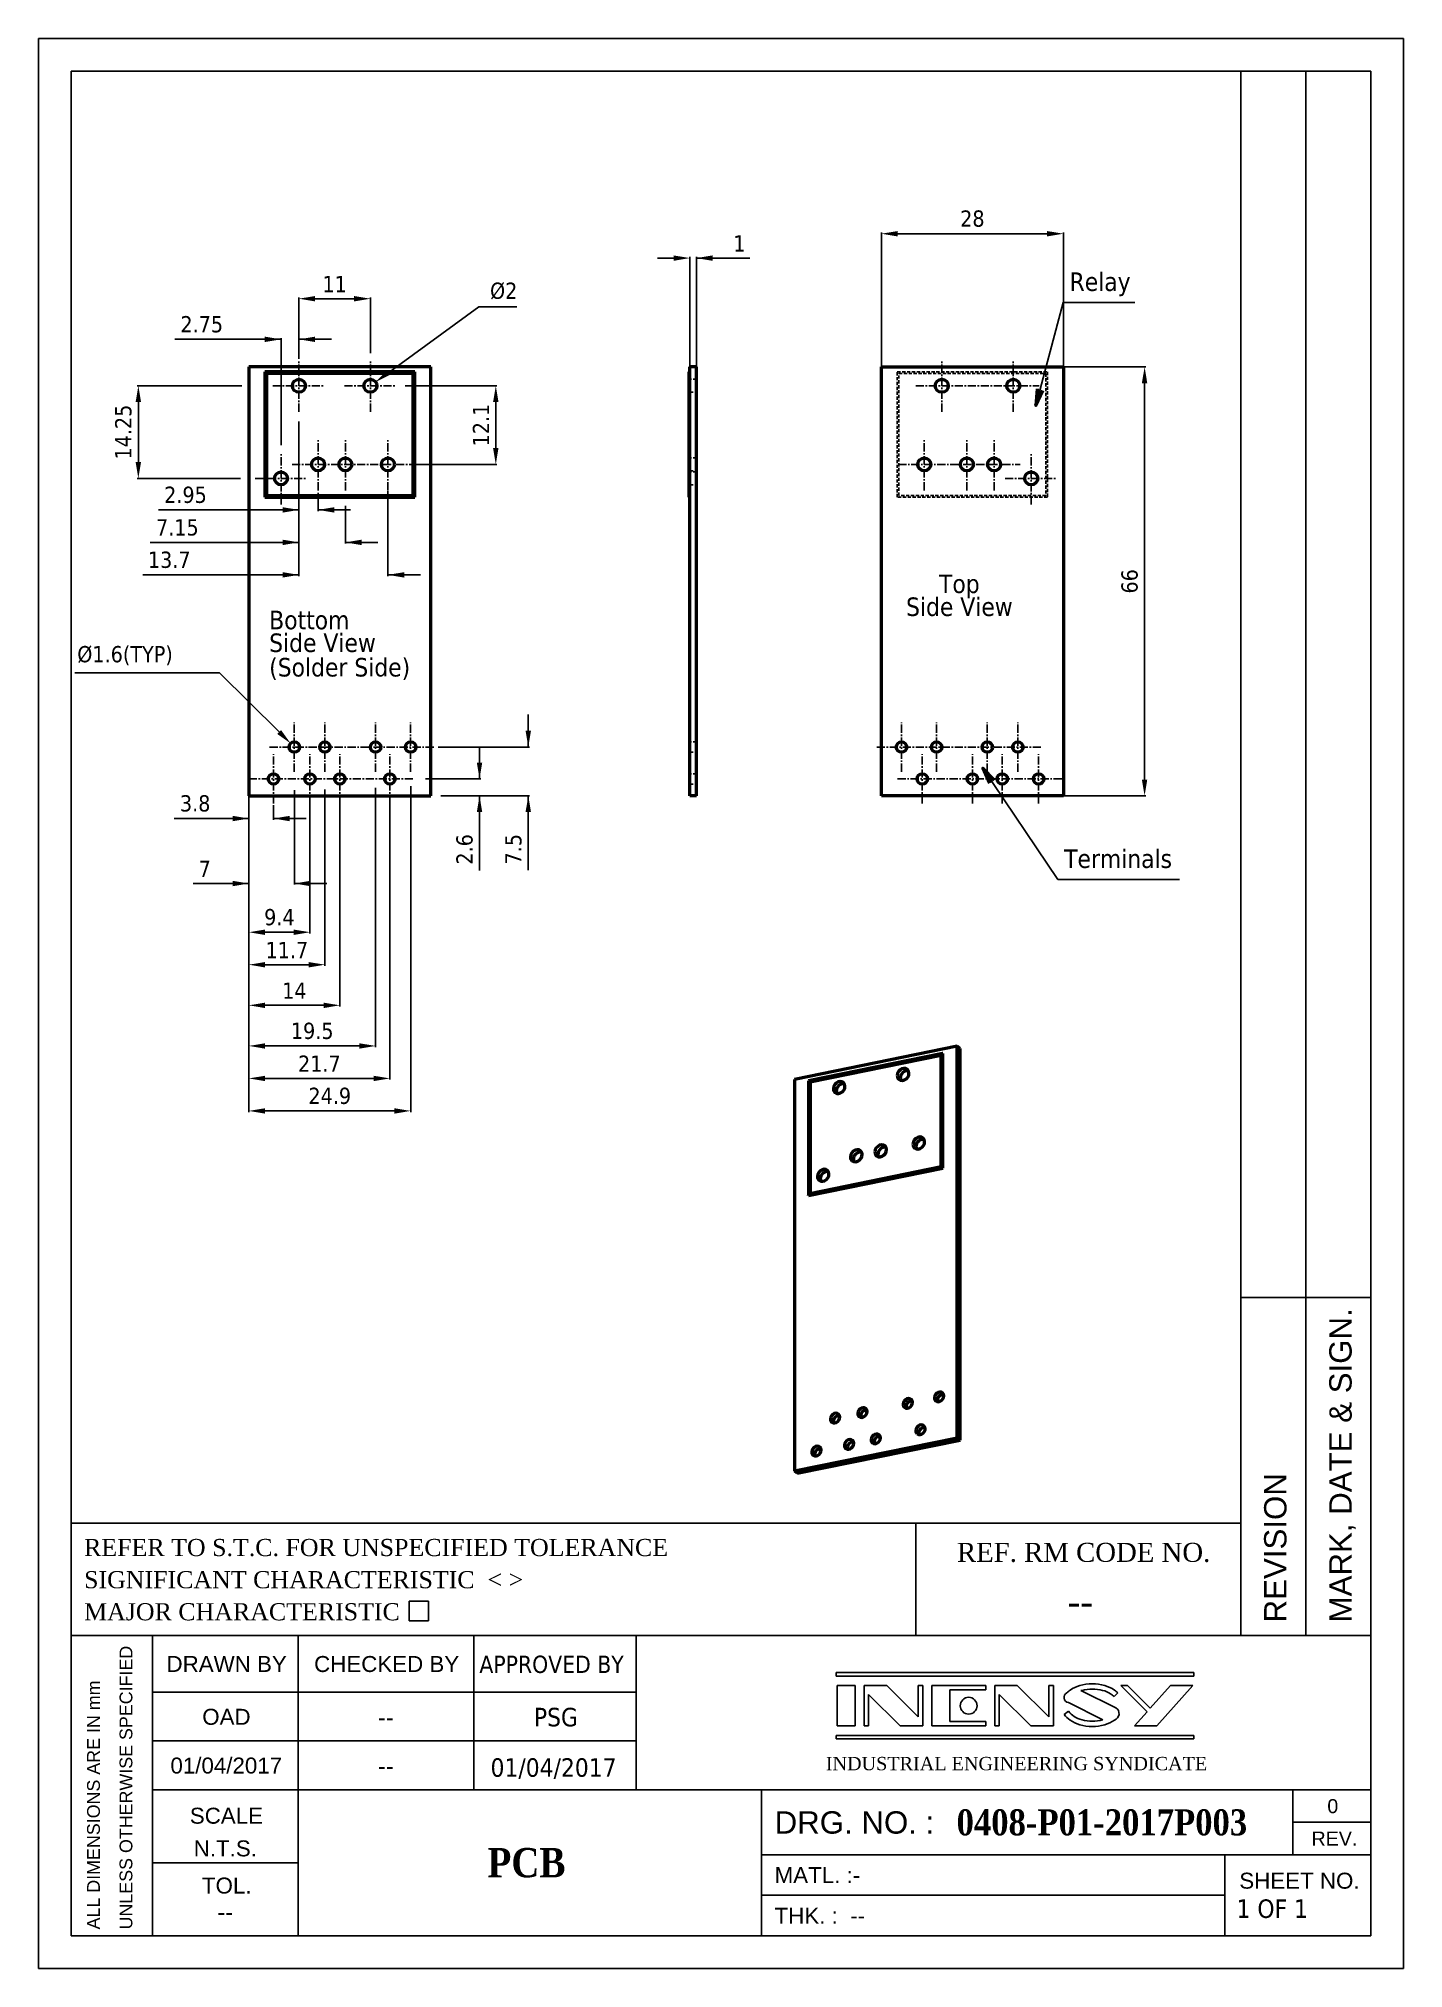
# Model space of a CAD drawing. Header units: millimetres. Extents: x 0 to 210, y 0 to 297.
import ezdxf

# ---------------------------------------------------------------- set-up
doc = ezdxf.new("R2010")
doc.units = ezdxf.units.MM
doc.linetypes.add('CENTER', pattern=[2, 1.25, -0.25, 0.25, -0.25])
doc.linetypes.add('DASHED', pattern=[0.75, 0.5, -0.25])
doc.styles.add('TAHOMA00', font='tahoma.ttf')
doc.dimstyles.get("Standard").update_dxf_attribs({"dimtxt": 0.18, "dimasz": 0.18, "dimexe": 0.18, "dimexo": 0.0625, "dimgap": 0.09, "dimtad": 0, "dimtih": 1, "dimtoh": 1, "dimzin": 0, "dimdsep": 46, "dimtxsty": 'Standard', "dimcen": 0.09, "dimazin": 0, "dimtfac": 1, "dimtdec": 3, "dimtofl": 0, "dimtmove": 0, "dimatfit": 3, "dimfxl": 0, "dimtolj": 1, "dimtzin": 0, "dimarcsym": 0})

# ---------------------------------------------------------------- blocks, each defined once
blk = doc.blocks.new('*D1')
at = {"color": 0, "lineweight": 25}
for p, q in [((67.85, 183.07), (67.85, 188.07)), ((59.54, 183.07), (68.03, 183.07)), ((61.9, 180.47), (68.03, 180.47)), ((67.85, 180.47), (67.85, 168.97)), ((67.85, 180.47), (67.85, 175.47))]:
    blk.add_line(p, q, dxfattribs=at)
at = {"color": 0}
for points in [[(67.43, 185.57), (68.26, 185.57), (67.85, 183.07)], [(68.26, 177.97), (67.43, 177.97), (67.85, 180.47)]]:
    blk.add_solid(points, dxfattribs=at)
at = {"layer": 'Defpoints', "color": 0}
for p in [(59.48, 183.07), (67.85, 183.07), (61.84, 180.47)]:
    blk.add_point(p, dxfattribs=at)
at = {"color": 0, "insert": (65.55, 172.22), "char_height": 2.5, "attachment_point": 5, "rotation": 90, "style": 'TAHOMA00'}
blk.add_mtext('\\A1;2.6', dxfattribs=at)
blk = doc.blocks.new('*D2')
at = {"color": 0, "lineweight": 25}
for p, q in [((75.35, 187.97), (75.35, 192.97)), ((61.49, 187.97), (75.53, 187.97)), ((62.06, 180.47), (75.53, 180.47)), ((75.35, 180.47), (75.35, 169.02)), ((75.35, 180.47), (75.35, 175.47))]:
    blk.add_line(p, q, dxfattribs=at)
at = {"color": 0}
for points in [[(74.93, 190.47), (75.76, 190.47), (75.35, 187.97)], [(75.76, 177.97), (74.93, 177.97), (75.35, 180.47)]]:
    blk.add_solid(points, dxfattribs=at)
at = {"layer": 'Defpoints', "color": 0}
for p in [(61.43, 187.97), (75.35, 187.97), (62, 180.47)]:
    blk.add_point(p, dxfattribs=at)
at = {"color": 0, "insert": (73.07, 172.24), "char_height": 2.5, "attachment_point": 5, "rotation": 90, "style": 'TAHOMA00'}
blk.add_mtext('\\A1;7.5', dxfattribs=at)
blk = doc.blocks.new('*D3')
at = {"color": 0, "lineweight": 25}
for p, q in [((32.35, 246.41), (32.35, 154.29)), ((44.05, 181.41), (44.05, 154.29)), ((34.85, 154.47), (41.55, 154.47))]:
    blk.add_line(p, q, dxfattribs=at)
at = {"color": 0}
for points in [[(34.85, 154.88), (34.85, 154.05), (32.35, 154.47)], [(41.55, 154.05), (41.55, 154.88), (44.05, 154.47)]]:
    blk.add_solid(points, dxfattribs=at)
at = {"layer": 'Defpoints', "color": 0}
for p in [(32.35, 246.47), (44.05, 181.48), (44.05, 154.47)]:
    blk.add_point(p, dxfattribs=at)
at = {"color": 0, "insert": (38.2, 156.72), "char_height": 2.5, "attachment_point": 5, "style": 'TAHOMA00'}
blk.add_mtext('\\A1;11.7', dxfattribs=at)
blk = doc.blocks.new('*D4')
at = {"color": 0, "lineweight": 25}
for p, q in [((32.35, 246.41), (32.35, 148.04)), ((46.35, 179.25), (46.35, 148.04)), ((34.85, 148.22), (43.85, 148.22))]:
    blk.add_line(p, q, dxfattribs=at)
at = {"color": 0}
for points in [[(34.85, 148.63), (34.85, 147.8), (32.35, 148.22)], [(43.85, 147.8), (43.85, 148.63), (46.35, 148.22)]]:
    blk.add_solid(points, dxfattribs=at)
at = {"layer": 'Defpoints', "color": 0}
for p in [(32.35, 246.47), (46.35, 179.31), (46.35, 148.22)]:
    blk.add_point(p, dxfattribs=at)
at = {"color": 0, "insert": (39.35, 150.47), "char_height": 2.5, "attachment_point": 5, "style": 'TAHOMA00'}
blk.add_mtext('\\A1;14', dxfattribs=at)
blk = doc.blocks.new('*D5')
at = {"color": 0, "lineweight": 25}
for p, q in [((32.35, 246.41), (32.35, 131.79)), ((57.25, 181.96), (57.25, 131.79)), ((34.85, 131.97), (54.75, 131.97))]:
    blk.add_line(p, q, dxfattribs=at)
at = {"color": 0}
for points in [[(34.85, 132.38), (34.85, 131.55), (32.35, 131.97)], [(54.75, 131.55), (54.75, 132.38), (57.25, 131.97)]]:
    blk.add_solid(points, dxfattribs=at)
at = {"layer": 'Defpoints', "color": 0}
for p in [(32.35, 246.47), (57.25, 182.02), (57.25, 131.97)]:
    blk.add_point(p, dxfattribs=at)
at = {"color": 0, "insert": (44.8, 134.27), "char_height": 2.5, "attachment_point": 5, "style": 'TAHOMA00'}
blk.add_mtext('\\A1;24.9', dxfattribs=at)
blk = doc.blocks.new('*D6')
at = {"color": 0, "lineweight": 25}
for p, q in [((5.58, 199.37), (27.84, 199.37)), ((27.84, 199.37), (37, 190.29))]:
    blk.add_line(p, q, dxfattribs=at)
at = {"color": 0}
for p, q in [((39.26, 187.97), (39.44, 187.97)), ((39.35, 187.88), (39.35, 188.06))]:
    blk.add_line(p, q, dxfattribs=at)
blk.add_solid([(36.71, 189.99), (37.3, 190.59), (38.78, 188.53)], dxfattribs=at)
at = {"layer": 'Defpoints', "color": 0}
for p in [(38.78, 188.53), (39.92, 187.4)]:
    blk.add_point(p, dxfattribs=at)
at = {"color": 0, "insert": (13.3, 202.04), "char_height": 2.5, "attachment_point": 5, "style": 'TAHOMA00'}
blk.add_mtext('\\A1;%%c1.6(TYP)', dxfattribs=at)
blk = doc.blocks.new('*D7')
at = {"color": 0, "lineweight": 25}
for p, q in [((32.35, 246.41), (32.35, 176.79)), ((36.15, 179.04), (36.15, 176.79)), ((32.35, 176.97), (20.84, 176.97)), ((32.35, 176.97), (27.35, 176.97)), ((36.15, 176.97), (41.15, 176.97))]:
    blk.add_line(p, q, dxfattribs=at)
at = {"color": 0}
for points in [[(29.85, 176.55), (29.85, 177.38), (32.35, 176.97)], [(38.65, 177.38), (38.65, 176.55), (36.15, 176.97)]]:
    blk.add_solid(points, dxfattribs=at)
at = {"layer": 'Defpoints', "color": 0}
for p in [(32.35, 246.47), (36.15, 179.1), (36.15, 176.97)]:
    blk.add_point(p, dxfattribs=at)
at = {"color": 0, "insert": (24.09, 179.28), "char_height": 2.5, "attachment_point": 5, "style": 'TAHOMA00'}
blk.add_mtext('\\A1;3.8', dxfattribs=at)
blk = doc.blocks.new('*D8')
at = {"color": 0, "lineweight": 25}
for p, q in [((32.35, 246.41), (32.35, 136.79)), ((54.05, 179.29), (54.05, 136.79)), ((34.85, 136.97), (51.55, 136.97))]:
    blk.add_line(p, q, dxfattribs=at)
at = {"color": 0}
for points in [[(34.85, 137.38), (34.85, 136.55), (32.35, 136.97)], [(51.55, 136.55), (51.55, 137.38), (54.05, 136.97)]]:
    blk.add_solid(points, dxfattribs=at)
at = {"layer": 'Defpoints', "color": 0}
for p in [(32.35, 246.47), (54.05, 179.35), (54.05, 136.97)]:
    blk.add_point(p, dxfattribs=at)
at = {"color": 0, "insert": (43.2, 139.24), "char_height": 2.5, "attachment_point": 5, "style": 'TAHOMA00'}
blk.add_mtext('\\A1;21.7', dxfattribs=at)
blk = doc.blocks.new('*D9')
at = {"color": 0, "lineweight": 25}
for p, q in [((32.35, 246.41), (32.35, 141.79)), ((51.85, 181.71), (51.85, 141.79)), ((34.85, 141.97), (49.35, 141.97))]:
    blk.add_line(p, q, dxfattribs=at)
at = {"color": 0}
for points in [[(34.85, 142.38), (34.85, 141.55), (32.35, 141.97)], [(49.35, 141.55), (49.35, 142.38), (51.85, 141.97)]]:
    blk.add_solid(points, dxfattribs=at)
at = {"layer": 'Defpoints', "color": 0}
for p in [(32.35, 246.47), (51.85, 181.77), (51.85, 141.97)]:
    blk.add_point(p, dxfattribs=at)
at = {"color": 0, "insert": (42.1, 144.27), "char_height": 2.5, "attachment_point": 5, "style": 'TAHOMA00'}
blk.add_mtext('\\A1;19.5', dxfattribs=at)
blk = doc.blocks.new('*D10')
at = {"color": 0, "lineweight": 25}
for p, q in [((32.35, 246.41), (32.35, 159.29)), ((41.75, 179.29), (41.75, 159.29)), ((39.25, 159.47), (34.85, 159.47))]:
    blk.add_line(p, q, dxfattribs=at)
at = {"color": 0}
for points in [[(34.85, 159.88), (34.85, 159.05), (32.35, 159.47)], [(39.25, 159.05), (39.25, 159.88), (41.75, 159.47)]]:
    blk.add_solid(points, dxfattribs=at)
at = {"layer": 'Defpoints', "color": 0}
for p in [(32.35, 246.47), (41.75, 179.35), (32.35, 159.47)]:
    blk.add_point(p, dxfattribs=at)
at = {"color": 0, "insert": (37.05, 161.77), "char_height": 2.5, "attachment_point": 5, "style": 'TAHOMA00'}
blk.add_mtext('\\A1;9.4', dxfattribs=at)
blk = doc.blocks.new('*D11')
at = {"color": 0, "lineweight": 25}
for p, q in [((32.35, 246.41), (32.35, 166.79)), ((39.35, 181.33), (39.35, 166.79)), ((32.35, 166.97), (23.76, 166.97)), ((32.35, 166.97), (27.35, 166.97)), ((39.35, 166.97), (44.35, 166.97))]:
    blk.add_line(p, q, dxfattribs=at)
at = {"color": 0}
for points in [[(29.85, 166.55), (29.85, 167.38), (32.35, 166.97)], [(41.85, 167.38), (41.85, 166.55), (39.35, 166.97)]]:
    blk.add_solid(points, dxfattribs=at)
at = {"layer": 'Defpoints', "color": 0}
for p in [(32.35, 246.47), (39.35, 181.39), (32.35, 166.97)]:
    blk.add_point(p, dxfattribs=at)
at = {"color": 0, "insert": (25.56, 169.22), "char_height": 2.5, "attachment_point": 5, "style": 'TAHOMA00'}
blk.add_mtext('\\A1;7', dxfattribs=at)
blk = doc.blocks.new('*D12')
at = {"color": 0, "lineweight": 25}
for p, q in [((40.05, 248.79), (40.05, 257.15)), ((42.55, 256.97), (48.55, 256.97)), ((51.05, 248.59), (51.05, 257.15))]:
    blk.add_line(p, q, dxfattribs=at)
at = {"color": 0}
for points in [[(42.55, 257.38), (42.55, 256.55), (40.05, 256.97)], [(48.55, 256.55), (48.55, 257.38), (51.05, 256.97)]]:
    blk.add_solid(points, dxfattribs=at)
at = {"layer": 'Defpoints', "color": 0}
for p in [(51.05, 256.97), (40.05, 248.73), (51.05, 248.53)]:
    blk.add_point(p, dxfattribs=at)
at = {"color": 0, "insert": (45.55, 259.22), "char_height": 2.5, "attachment_point": 5, "style": 'TAHOMA00'}
blk.add_mtext('\\A1;11', dxfattribs=at)
blk = doc.blocks.new('*D13')
at = {"color": 0, "lineweight": 25}
for p, q in [((56.42, 243.57), (70.53, 243.57)), ((70.35, 241.07), (70.35, 233.97)), ((57.18, 231.47), (70.53, 231.47))]:
    blk.add_line(p, q, dxfattribs=at)
at = {"color": 0}
for points in [[(70.76, 241.07), (69.93, 241.07), (70.35, 243.57)], [(69.93, 233.97), (70.76, 233.97), (70.35, 231.47)]]:
    blk.add_solid(points, dxfattribs=at)
at = {"layer": 'Defpoints', "color": 0}
for p in [(56.35, 243.57), (57.12, 231.47), (70.35, 231.47)]:
    blk.add_point(p, dxfattribs=at)
at = {"color": 0, "insert": (68.07, 237.52), "char_height": 2.5, "attachment_point": 5, "rotation": 90, "style": 'TAHOMA00'}
blk.add_mtext('\\A1;12.1', dxfattribs=at)
blk = doc.blocks.new('*D14')
at = {"color": 0, "lineweight": 25}
for p, q in [((31.27, 243.57), (15.17, 243.57)), ((15.35, 241.07), (15.35, 231.82)), ((31.08, 229.32), (15.17, 229.32))]:
    blk.add_line(p, q, dxfattribs=at)
at = {"color": 0}
for points in [[(15.76, 241.07), (14.93, 241.07), (15.35, 243.57)], [(14.93, 231.82), (15.76, 231.82), (15.35, 229.32)]]:
    blk.add_solid(points, dxfattribs=at)
at = {"layer": 'Defpoints', "color": 0}
for p in [(31.34, 243.57), (15.35, 229.32), (31.14, 229.32)]:
    blk.add_point(p, dxfattribs=at)
at = {"color": 0, "insert": (13.05, 236.44), "char_height": 2.5, "attachment_point": 5, "rotation": 90, "style": 'TAHOMA00'}
blk.add_mtext('\\A1;14.25', dxfattribs=at)
blk = doc.blocks.new('*D15')
at = {"color": 0, "lineweight": 25}
for p, q in [((37.3, 250.72), (20.94, 250.72)), ((37.3, 250.72), (32.3, 250.72)), ((37.3, 234.43), (37.3, 250.9)), ((40.05, 247.72), (40.05, 250.9)), ((40.05, 250.72), (45.05, 250.72))]:
    blk.add_line(p, q, dxfattribs=at)
at = {"color": 0}
for points in [[(34.8, 250.3), (34.8, 251.13), (37.3, 250.72)], [(42.55, 251.13), (42.55, 250.3), (40.05, 250.72)]]:
    blk.add_solid(points, dxfattribs=at)
at = {"layer": 'Defpoints', "color": 0}
for p in [(40.05, 250.72), (40.05, 247.65), (37.3, 234.37)]:
    blk.add_point(p, dxfattribs=at)
at = {"color": 0, "insert": (25.1, 253.02), "char_height": 2.5, "attachment_point": 5, "style": 'TAHOMA00'}
blk.add_mtext('\\A1;2.75', dxfattribs=at)
blk = doc.blocks.new('*D16')
at = {"color": 0, "lineweight": 25}
for p, q in [((40.05, 237.16), (40.05, 224.29)), ((43, 227.1), (43, 224.29)), ((40.05, 224.47), (18.44, 224.47)), ((40.05, 224.47), (35.05, 224.47)), ((43, 224.47), (48, 224.47))]:
    blk.add_line(p, q, dxfattribs=at)
at = {"color": 0}
for points in [[(37.55, 224.05), (37.55, 224.88), (40.05, 224.47)], [(45.5, 224.88), (45.5, 224.05), (43, 224.47)]]:
    blk.add_solid(points, dxfattribs=at)
at = {"layer": 'Defpoints', "color": 0}
for p in [(40.05, 237.22), (43, 227.16), (43, 224.47)]:
    blk.add_point(p, dxfattribs=at)
at = {"color": 0, "insert": (22.6, 226.77), "char_height": 2.5, "attachment_point": 5, "style": 'TAHOMA00'}
blk.add_mtext('\\A1;2.95', dxfattribs=at)
blk = doc.blocks.new('*D17')
at = {"color": 0, "lineweight": 25}
for p, q in [((40.05, 237.16), (40.05, 219.29)), ((47.2, 225.07), (47.2, 219.29)), ((40.05, 219.47), (17.18, 219.47)), ((40.05, 219.47), (35.05, 219.47)), ((47.2, 219.47), (52.2, 219.47))]:
    blk.add_line(p, q, dxfattribs=at)
at = {"color": 0}
for points in [[(37.55, 219.05), (37.55, 219.88), (40.05, 219.47)], [(49.7, 219.88), (49.7, 219.05), (47.2, 219.47)]]:
    blk.add_solid(points, dxfattribs=at)
at = {"layer": 'Defpoints', "color": 0}
for p in [(40.05, 237.22), (47.2, 225.13), (47.2, 219.47)]:
    blk.add_point(p, dxfattribs=at)
at = {"color": 0, "insert": (21.35, 221.75), "char_height": 2.5, "attachment_point": 5, "style": 'TAHOMA00'}
blk.add_mtext('\\A1;7.15', dxfattribs=at)
blk = doc.blocks.new('*D18')
at = {"color": 0, "lineweight": 25}
for p, q in [((40.05, 238.09), (40.05, 214.29)), ((53.75, 227.35), (53.75, 214.29)), ((40.05, 214.47), (16.02, 214.47)), ((40.05, 214.47), (35.05, 214.47)), ((53.75, 214.47), (58.75, 214.47))]:
    blk.add_line(p, q, dxfattribs=at)
at = {"color": 0}
for points in [[(37.55, 214.05), (37.55, 214.88), (40.05, 214.47)], [(56.25, 214.88), (56.25, 214.05), (53.75, 214.47)]]:
    blk.add_solid(points, dxfattribs=at)
at = {"layer": 'Defpoints', "color": 0}
for p in [(40.05, 238.15), (53.75, 227.41), (53.75, 214.47)]:
    blk.add_point(p, dxfattribs=at)
at = {"color": 0, "insert": (20.1, 216.77), "char_height": 2.5, "attachment_point": 5, "style": 'TAHOMA00'}
blk.add_mtext('\\A1;13.7', dxfattribs=at)
blk = doc.blocks.new('*D19')
at = {"color": 0, "lineweight": 25}
for p, q in [((67.72, 255.72), (53.88, 245.63)), ((73.58, 255.72), (67.72, 255.72))]:
    blk.add_line(p, q, dxfattribs=at)
at = {"color": 0}
for p, q in [((50.96, 243.57), (51.14, 243.57)), ((51.05, 243.48), (51.05, 243.66))]:
    blk.add_line(p, q, dxfattribs=at)
blk.add_solid([(53.63, 245.97), (54.12, 245.29), (51.86, 244.16)], dxfattribs=at)
at = {"layer": 'Defpoints', "color": 0}
for p in [(51.86, 244.16), (50.24, 242.98)]:
    blk.add_point(p, dxfattribs=at)
at = {"color": 0, "insert": (71.56, 258.14), "char_height": 2.5, "attachment_point": 5, "style": 'TAHOMA00'}
blk.add_mtext('\\A1;%%c2', dxfattribs=at)
blk = doc.blocks.new('*D20')
at = {"color": 0, "lineweight": 25}
for p, q in [((97.71, 263.22), (95.21, 263.22)), ((100.21, 180.53), (100.21, 263.4)), ((101.21, 180.53), (101.21, 263.4)), ((101.21, 263.22), (109.43, 263.22)), ((103.71, 263.22), (106.21, 263.22))]:
    blk.add_line(p, q, dxfattribs=at)
at = {"color": 0}
for points in [[(97.71, 262.8), (97.71, 263.63), (100.21, 263.22)], [(103.71, 263.63), (103.71, 262.8), (101.21, 263.22)]]:
    blk.add_solid(points, dxfattribs=at)
at = {"layer": 'Defpoints', "color": 0}
for p in [(101.21, 262.22), (100.21, 180.47), (101.21, 180.47)]:
    blk.add_point(p, dxfattribs=at)
at = {"color": 0, "insert": (107.82, 265.47), "char_height": 2.5, "attachment_point": 5, "style": 'TAHOMA00'}
blk.add_mtext('\\A1;1', dxfattribs=at)
blk = doc.blocks.new('*D21')
at = {"color": 0, "lineweight": 25}
for p, q in [((129.68, 246.53), (129.68, 267.15)), ((132.18, 266.97), (155.18, 266.97)), ((157.68, 246.53), (157.68, 267.15))]:
    blk.add_line(p, q, dxfattribs=at)
at = {"color": 0}
for points in [[(132.18, 267.38), (132.18, 266.55), (129.68, 266.97)], [(155.18, 266.55), (155.18, 267.38), (157.68, 266.97)]]:
    blk.add_solid(points, dxfattribs=at)
at = {"layer": 'Defpoints', "color": 0}
for p in [(157.68, 265.97), (129.68, 246.47), (157.68, 246.47)]:
    blk.add_point(p, dxfattribs=at)
at = {"color": 0, "insert": (143.68, 269.28), "char_height": 2.5, "attachment_point": 5, "style": 'TAHOMA00'}
blk.add_mtext('\\A1;28', dxfattribs=at)
blk = doc.blocks.new('*D22')
at = {"color": 0, "lineweight": 25}
for p, q in [((157.74, 246.47), (170.36, 246.47)), ((170.18, 243.97), (170.18, 182.97)), ((157.74, 180.47), (170.36, 180.47))]:
    blk.add_line(p, q, dxfattribs=at)
at = {"color": 0}
for points in [[(170.59, 243.97), (169.76, 243.97), (170.18, 246.47)], [(169.76, 182.97), (170.59, 182.97), (170.18, 180.47)]]:
    blk.add_solid(points, dxfattribs=at)
at = {"layer": 'Defpoints', "color": 0}
for p in [(157.68, 246.47), (157.68, 180.47), (171.18, 180.47)]:
    blk.add_point(p, dxfattribs=at)
at = {"color": 0, "insert": (167.88, 213.47), "char_height": 2.5, "attachment_point": 5, "rotation": 90, "style": 'TAHOMA00'}
blk.add_mtext('\\A1;66', dxfattribs=at)

msp = doc.modelspace()

# ---------------------------------------------------------------- linework, layer by layer
at = {"color": 5, "linetype": 'Continuous', "lineweight": 25}
for p, q in [((0, 0), (0, 297)), ((0, 297), (210, 297)), ((210, 297), (210, 0)), ((210, 0), (0, 0))]:
    msp.add_line(p, q, dxfattribs=at)
at = {"color": 7, "linetype": 'Continuous', "lineweight": 25}
for p, q in [((5, 5), (5, 292)), ((5, 292), (205, 292)), ((185, 51.25), (185, 292)), ((195, 51.25), (195, 292)), ((205, 292), (205, 5)), ((205, 292), (205, 5)), ((157.67, 256.368), (168.7, 256.368)), ((156.834, 167.595), (175.538, 167.595)), ((185, 103.25), (205, 103.25)), ((5, 68.5), (5, 5)), ((5, 68.5), (185, 68.5)), ((135, 68.5), (135, 51.25)), ((57, 56.5), (57, 53.5)), ((60, 56.5), (57, 56.5)), ((60, 53.5), (60, 56.5)), ((57, 53.5), (60, 53.5)), ((5, 51.25), (205, 51.25)), ((17.5, 5), (17.5, 51.25)), ((39.957, 51.25), (39.957, 5)), ((66.957, 51.25), (66.957, 27.5)), ((91.957, 51.25), (91.957, 27.5)), ((177.766, 45.521), (122.703, 45.521)), ((122.703, 45.521), (122.703, 44.995)), ((177.766, 44.995), (122.703, 44.995)), ((177.766, 44.995), (177.766, 45.521)), ((17.5, 42.5), (91.957, 42.5)), ((122.869, 37.308), (122.869, 43.546)), ((122.869, 43.546), (125.641, 43.546)), ((125.641, 43.546), (125.641, 37.308)), ((127.028, 37.308), (127.028, 43.546)), ((127.028, 43.546), (130.493, 43.546)), ((132.572, 37.308), (127.721, 42.16)), ((127.721, 42.16), (127.721, 37.308)), ((130.493, 43.546), (135.345, 38.695)), ((135.345, 38.695), (135.345, 43.546)), ((135.345, 43.546), (136.038, 43.546)), ((136.038, 43.546), (136.038, 37.308)), ((137.424, 37.308), (137.424, 43.546)), ((137.424, 43.546), (137.424, 37.308)), ((137.424, 43.546), (137.424, 37.308)), ((137.424, 43.546), (145.741, 43.546)), ((140.196, 42.853), (140.196, 38.002)), ((145.741, 42.853), (140.196, 42.853)), ((145.741, 43.546), (145.741, 42.853)), ((147.127, 37.308), (147.127, 43.546)), ((147.127, 43.546), (150.592, 43.546)), ((147.82, 42.16), (147.82, 37.308)), ((152.672, 37.308), (147.82, 42.16)), ((150.592, 43.546), (155.444, 38.695)), ((155.444, 38.695), (155.444, 43.546)), ((155.444, 43.546), (156.137, 43.546)), ((156.137, 43.546), (156.137, 37.308)), ((160.387, 42.747), (165.765, 40.118)), ((165.487, 41.832), (166.068, 42.401)), ((166.533, 43.546), (170.57, 39.51)), ((166.533, 43.546), (167.555, 43.546)), ((167.555, 43.546), (171.033, 40.031)), ((174.157, 43.546), (171.033, 40.031)), ((172.078, 37.308), (177.623, 43.546)), ((177.623, 43.546), (174.157, 43.546)), ((158.476, 39.584), (157.793, 39.094)), ((158.447, 40.909), (163.736, 38.262)), ((170.57, 39.51), (168.613, 37.308)), ((177.766, 35.859), (122.703, 35.859)), ((122.703, 35.333), (122.703, 35.859)), ((122.869, 37.308), (125.641, 37.308)), ((127.721, 37.308), (127.028, 37.308)), ((136.038, 37.308), (132.572, 37.308)), ((145.741, 37.308), (137.424, 37.308)), ((140.196, 38.002), (145.741, 38.002)), ((145.741, 38.002), (145.741, 37.308)), ((147.82, 37.308), (147.127, 37.308)), ((156.137, 37.308), (152.672, 37.308)), ((168.613, 37.308), (172.078, 37.308)), ((177.766, 35.859), (177.766, 35.333)), ((17.5, 35), (91.957, 35)), ((177.766, 35.333), (122.703, 35.333)), ((17.5, 27.5), (205, 27.5)), ((111.25, 27.5), (111.25, 5)), ((193, 27.5), (193, 17.5)), ((193, 22.5), (205, 22.5)), ((17.5, 16.25), (39.957, 16.25)), ((111.25, 17.5), (182.5, 17.5)), ((182.5, 17.5), (205, 17.5)), ((182.5, 17.5), (182.5, 5)), ((111.25, 11.25), (182.5, 11.25)), ((205, 5), (5, 5)), ((205, 5), (5, 5)), ((90, 5), (205, 5))]:
    msp.add_line(p, q, dxfattribs=at)
at = {"color": 1, "linetype": 'CENTER', "lineweight": 25}
for p, q in [((40.048, 239.568), (40.048, 247.568)), ((51.048, 239.568), (51.048, 247.568)), ((138.977, 239.568), (138.977, 247.568)), ((149.977, 239.568), (149.977, 247.568)), ((36.048, 243.568), (44.048, 243.568)), ((47.048, 243.568), (55.048, 243.568)), ((134.977, 243.568), (153.977, 243.568)), ((42.998, 227.468), (42.998, 235.468)), ((47.198, 227.468), (47.198, 235.468)), ((53.748, 227.468), (53.748, 235.468)), ((136.277, 227.468), (136.277, 235.468)), ((142.827, 227.468), (142.827, 235.468)), ((147.027, 227.468), (147.027, 235.468)), ((37.298, 225.318), (37.298, 233.318)), ((152.727, 225.318), (152.727, 233.318)), ((33.298, 229.318), (41.298, 229.318)), ((38.998, 231.468), (57.748, 231.468)), ((132.277, 231.468), (151.027, 231.468)), ((148.727, 229.318), (156.727, 229.318)), ((39.348, 184.168), (39.348, 191.768)), ((44.048, 184.168), (44.048, 191.768)), ((51.848, 184.168), (51.848, 191.768)), ((57.248, 184.168), (57.248, 191.768)), ((132.777, 184.168), (132.777, 191.768)), ((138.177, 184.168), (138.177, 191.768)), ((145.977, 184.168), (145.977, 191.768)), ((150.677, 184.168), (150.677, 191.768)), ((35.548, 187.968), (61.048, 187.968)), ((128.977, 187.968), (154.477, 187.968)), ((36.148, 179.268), (36.148, 186.868)), ((41.748, 179.268), (41.748, 186.868)), ((46.348, 179.268), (46.348, 186.868)), ((54.048, 179.268), (54.048, 186.868)), ((135.977, 179.268), (135.977, 186.868)), ((143.677, 179.268), (143.677, 186.868)), ((148.277, 179.268), (148.277, 186.868)), ((153.877, 179.268), (153.877, 186.868)), ((32.348, 183.068), (57.848, 183.068)), ((132.177, 183.068), (157.677, 183.068))]:
    msp.add_line(p, q, dxfattribs=at)
at = {"color": 7, "linetype": 'Continuous', "lineweight": 50}
for p, q in [((60.348, 246.468), (32.348, 246.468)), ((32.348, 246.468), (32.348, 180.468)), ((34.798, 245.718), (34.798, 226.418)), ((57.898, 245.718), (34.798, 245.718)), ((57.648, 245.468), (35.048, 245.468)), ((35.048, 245.468), (35.048, 226.668)), ((57.648, 226.668), (57.648, 245.468)), ((57.898, 226.418), (57.898, 245.718)), ((60.348, 180.468), (60.348, 246.468)), ((100.209, 245.718), (100.109, 245.718)), ((100.109, 226.418), (100.109, 245.718)), ((101.209, 246.468), (100.209, 246.468)), ((100.209, 180.468), (100.209, 246.468)), ((101.209, 180.468), (101.209, 246.468)), ((129.677, 246.468), (157.677, 246.468)), ((129.677, 180.468), (129.677, 246.468)), ((157.677, 246.468), (157.677, 180.468)), ((34.798, 226.418), (57.898, 226.418)), ((35.048, 226.668), (57.648, 226.668)), ((100.209, 226.418), (100.109, 226.418)), ((32.348, 180.468), (60.348, 180.468)), ((101.209, 180.468), (100.209, 180.468)), ((157.677, 180.468), (129.677, 180.468)), ((141.34, 141.925), (116.296, 136.813)), ((139.104, 140.83), (118.442, 136.612)), ((138.88, 140.556), (118.666, 136.43)), ((138.88, 140.51), (118.711, 136.393)), ((138.88, 123.394), (138.88, 140.556)), ((139.148, 140.793), (139.104, 140.83)), ((139.104, 123.211), (139.104, 140.83)), ((139.148, 123.175), (139.148, 140.793)), ((141.34, 81.676), (141.34, 141.925)), ((141.787, 141.56), (141.34, 141.925)), ((141.787, 81.31), (141.787, 141.56)), ((116.296, 136.813), (116.296, 76.564)), ((118.442, 136.612), (118.442, 118.994)), ((118.666, 136.43), (118.666, 119.268)), ((118.711, 136.393), (118.666, 136.43)), ((118.711, 136.393), (118.711, 119.277)), ((118.442, 118.994), (139.104, 123.211)), ((118.487, 118.957), (139.148, 123.175)), ((118.666, 119.268), (138.88, 123.394)), ((139.148, 123.175), (139.104, 123.211)), ((118.487, 118.957), (118.442, 118.994)), ((116.296, 76.564), (141.34, 81.676)), ((116.743, 76.198), (141.787, 81.31)), ((141.787, 81.31), (141.34, 81.676)), ((116.743, 76.198), (116.296, 76.564))]:
    msp.add_line(p, q, dxfattribs=at)
at = {"color": 7, "linetype": 'DASHED', "lineweight": 25}
for p, q in [((100.209, 245.468), (100.109, 245.468)), ((101.209, 244.568), (100.209, 244.568)), ((132.127, 226.418), (132.127, 245.718)), ((132.127, 245.718), (155.227, 245.718)), ((132.377, 245.468), (154.977, 245.468)), ((132.377, 226.668), (132.377, 245.468)), ((154.977, 245.468), (154.977, 226.668)), ((155.227, 245.718), (155.227, 226.418)), ((100.209, 242.568), (101.209, 242.568)), ((101.209, 232.468), (100.209, 232.468)), ((100.209, 230.468), (101.209, 230.468)), ((101.209, 230.318), (100.209, 230.318)), ((100.209, 226.668), (100.109, 226.668)), ((100.209, 228.318), (101.209, 228.318)), ((155.227, 226.418), (132.127, 226.418)), ((154.977, 226.668), (132.377, 226.668)), ((101.209, 188.768), (100.209, 188.768)), ((100.209, 187.168), (101.209, 187.168)), ((101.209, 183.868), (100.209, 183.868)), ((100.209, 182.268), (101.209, 182.268))]:
    msp.add_line(p, q, dxfattribs=at)
at = {"color": 7, "linetype": 'Continuous', "lineweight": 25}
for points in [[(157.67, 256.368, 0), (153.451, 240.556, 0)], [(156.834, 167.595, 0), (145.296, 184.714, 0)]]:
    msp.add_polyline3d(points, dxfattribs=at)
at = {"color": 7, "linetype": 'Continuous', "lineweight": 50}
for points in [[(153.67, 243.085, 0), (153.451, 240.556, 0), (154.522, 242.858, 0)], [(147.059, 182.887, 0), (145.296, 184.714, 0), (146.328, 182.395, 0)]]:
    msp.add_polyline3d(points, dxfattribs=at)
for centre, radius in [((40.048, 243.568), 1), ((51.048, 243.568), 1), ((138.977, 243.568), 1), ((149.977, 243.568), 1), ((42.998, 231.468), 1), ((47.198, 231.468), 1), ((53.748, 231.468), 1), ((136.277, 231.468), 1), ((142.827, 231.468), 1), ((147.027, 231.468), 1), ((37.298, 229.318), 1), ((152.727, 229.318), 1), ((39.348, 187.968), 0.8), ((44.048, 187.968), 0.8), ((51.848, 187.968), 0.8), ((57.248, 187.968), 0.8), ((132.777, 187.968), 0.8), ((138.177, 187.968), 0.8), ((145.977, 187.968), 0.8), ((150.677, 187.968), 0.8), ((36.148, 183.068), 0.8), ((41.748, 183.068), 0.8), ((46.348, 183.068), 0.8), ((54.048, 183.068), 0.8), ((135.977, 183.068), 0.8), ((143.677, 183.068), 0.8), ((148.277, 183.068), 0.8), ((153.877, 183.068), 0.8)]:
    msp.add_circle(centre, radius, dxfattribs=at)
at = {"color": 7, "linetype": 'Continuous', "lineweight": 25}
msp.add_circle((143.109, 40.427), 1.293, dxfattribs=at)
for centre, radius, start, end in [((158.607, 41.709), 0.816, 119.25951, 258.70159), ((160.8, 39.772), 3.706, 124.2157, 134.36525), ((161.602, 38.592), 5.133, 105.73068, 124.2157), ((162.127, 36.727), 7.071, 90, 105.73068), ((161.64, 38.555), 4.376, 104.4502, 106.64073), ((162.135, 36.637), 6.356, 90, 104.4502), ((162.127, 36.727), 7.071, 74.26932, 90), ((162.135, 36.637), 6.356, 75.5498, 90), ((162.629, 38.555), 4.376, 58.11343, 75.5498), ((162.653, 38.592), 5.133, 55.7843, 74.26932), ((163.382, 39.765), 2.95, 44.46111, 58.11343), ((163.455, 39.772), 3.706, 45.17327, 55.7843), ((160.8, 41.261), 3.706, 215.78138, 235.7843), ((160.888, 41.285), 2.95, 215.19207, 238.11343), ((161.64, 42.495), 4.376, 238.11343, 255.5498), ((165.168, 39.214), 1.083, 290.02089, 56.57259), ((161.602, 42.441), 5.133, 235.7843, 254.26932), ((162.127, 44.307), 7.071, 254.26932, 270), ((162.135, 44.412), 6.356, 255.5498, 270), ((162.127, 44.307), 7.071, 270, 285.73068), ((162.135, 44.412), 6.356, 270, 284.4502), ((162.629, 42.495), 4.376, 284.4502, 284.65977), ((162.653, 42.441), 5.133, 285.73068, 304.2157)]:
    msp.add_arc(centre, radius, start, end, dxfattribs=at)
at = {"color": 7, "linetype": 'Continuous', "lineweight": 50}
for centre, major_axis, start_param, end_param in [((133.022, 137.58), (-0.632, -0.775), 0, 5.4977871), ((133.022, 137.58), (-0.632, -0.775), -0.7853982, 0), ((133.469, 137.215), (-0.632, -0.775), -2.7802255, -0.7853982), ((133.469, 137.215), (-0.632, -0.775), -0.7853982, -0.3613671), ((123.183, 135.572), (-0.632, -0.775), 0, 5.4977871), ((123.183, 135.572), (-0.632, -0.775), -0.7853982, 0), ((123.63, 135.206), (-0.632, -0.775), -2.7802255, -0.7853982), ((123.63, 135.206), (-0.632, -0.775), -0.7853982, -0.3613671), ((135.437, 127.027), (-0.632, -0.775), 0, 5.4977871), ((125.821, 125.064), (-0.632, -0.775), 0, 5.4977871), ((125.821, 125.064), (-0.632, -0.775), -0.7853982, 0), ((126.269, 124.699), (-0.632, -0.775), -2.7802255, -0.7853982), ((129.578, 125.831), (-0.632, -0.775), 0, 5.4977871), ((129.578, 125.831), (-0.632, -0.775), -0.7853982, 0), ((130.025, 125.466), (-0.632, -0.775), -2.7802255, -0.7853982), ((130.025, 125.466), (-0.632, -0.775), -0.7853982, -0.3613671), ((135.437, 127.027), (-0.632, -0.775), -0.7853982, 0), ((135.884, 126.662), (-0.632, -0.775), -2.7802255, -0.7853982), ((135.884, 126.662), (-0.632, -0.775), -0.7853982, -0.3613671), ((120.723, 122.061), (-0.632, -0.775), 0, 5.4977871), ((120.723, 122.061), (-0.632, -0.775), -0.7853982, 0), ((121.17, 121.696), (-0.632, -0.775), -2.7802255, -0.7853982), ((126.269, 124.699), (-0.632, -0.775), -0.7853982, -0.3613671), ((121.17, 121.696), (-0.632, -0.775), -0.7853982, -0.3613671), ((126.761, 85.546), (-0.506, -0.62), 0, 5.4977871), ((133.737, 86.97), (-0.506, -0.62), 0, 5.4977871), ((133.737, 86.97), (-0.506, -0.62), -0.7853982, 0), ((134.184, 86.605), (-0.506, -0.62), -2.6838305, -0.7853982), ((134.184, 86.605), (-0.506, -0.62), -0.7853982, -0.4577621), ((138.567, 87.956), (-0.506, -0.62), 0, 5.4977871), ((138.567, 87.956), (-0.506, -0.62), -0.7853982, 0), ((139.014, 87.591), (-0.506, -0.62), -2.6838305, -0.7853982), ((139.014, 87.591), (-0.506, -0.62), -0.7853982, -0.4577621), ((122.557, 84.688), (-0.506, -0.62), 0, 5.4977871), ((122.557, 84.688), (-0.506, -0.62), -0.7853982, 0), ((123.004, 84.323), (-0.506, -0.62), -2.6838305, -0.7853982), ((123.004, 84.323), (-0.506, -0.62), -0.7853982, -0.4577621), ((126.761, 85.546), (-0.506, -0.62), -0.7853982, 0), ((127.208, 85.181), (-0.506, -0.62), -2.6838305, -0.7853982), ((127.208, 85.181), (-0.506, -0.62), -0.7853982, -0.4577621), ((135.705, 82.899), (-0.506, -0.62), 0, 5.4977871), ((136.152, 82.534), (-0.506, -0.62), -2.6838305, -0.7853982), ((119.695, 79.631), (-0.506, -0.62), 0, 5.4977871), ((124.703, 80.653), (-0.506, -0.62), 0, 5.4977871), ((124.703, 80.653), (-0.506, -0.62), -0.7853982, 0), ((125.151, 80.288), (-0.506, -0.62), -2.6838305, -0.7853982), ((128.818, 81.493), (-0.506, -0.62), 0, 5.4977871), ((128.818, 81.493), (-0.506, -0.62), -0.7853982, 0), ((129.265, 81.128), (-0.506, -0.62), -2.6838305, -0.7853982), ((129.265, 81.128), (-0.506, -0.62), -0.7853982, -0.4577621), ((135.705, 82.899), (-0.506, -0.62), -0.7853982, 0), ((136.152, 82.534), (-0.506, -0.62), -0.7853982, -0.4577621), ((119.695, 79.631), (-0.506, -0.62), -0.7853982, 0), ((120.142, 79.266), (-0.506, -0.62), -2.6838305, -0.7853982), ((120.142, 79.266), (-0.506, -0.62), -0.7853982, -0.4577621), ((125.151, 80.288), (-0.506, -0.62), -0.7853982, -0.4577621)]:
    msp.add_ellipse(centre, major_axis=major_axis, ratio=0.8164966, start_param=start_param, end_param=end_param, dxfattribs=at)

# ---------------------------------------------------------------- texts
at = {"color": 7}
for s, insert, char_height, attachment_point in [('{\\fTahoma;Relay}', (158.63, 257.348), 2.85249, 7), ('{\\fTahoma;Top}', (141.678, 210.853), 2.85249, 8), ('{\\fTahoma;Side View}', (141.678, 208.083), 2.85249, 8), ('{\\fTahoma;Bottom }', (35.48, 206.04), 2.85249, 7), ('{\\fTahoma;Side View}', (35.48, 202.54), 2.85249, 7), ('{\\fTahoma;(Solder Side)}', (35.48, 198.31), 2.85249, 7), ('{\\fTahoma;Terminals}', (157.794, 169.306), 2.85249, 7), ('{\\fTimes New Roman;REFER TO S.T.C. FOR UNSPECIFIED TOLERANCE}', (7, 63.401), 2.63725, 7), ('{\\fTimes New Roman;REF. RM CODE NO.}', (141.311, 62.502), 2.93028, 7), ('{\\fTimes New Roman;SIGNIFICANT CHARACTERISTIC  < >}', (7, 58.467), 2.63725, 7), ('{\\fTimes New Roman;MAJOR CHARACTERISTIC }', (7, 53.532), 2.63725, 7), ('{\\fTimes New Roman;--}', (158.311, 54.495), 3.90704, 7), ('{\\fArial;DRAWN BY}', (19.685, 45.625), 2.45808, 7), ('{\\fArial;CHECKED BY}', (42.393, 45.583), 2.45808, 7), ('{\\fTahoma;APPROVED BY}', (67.821, 45.419), 2.66232, 7), ('{\\fArial;OAD}', (25.182, 37.458), 2.45808, 7), ('{\\fTahoma;PSG}', (76.212, 37.196), 2.85249, 7), ('{\\fTahoma;--}', (52.204, 37.25), 2.85249, 7), ('{\\fArial;01/04/2017}', (20.285, 29.958), 2.45808, 7), ('{\\fTahoma;--}', (52.204, 29.75), 2.85249, 7), ('{\\fTahoma;01/04/2017}', (69.54, 29.128), 2.85249, 7), ('{\\fTimes New Roman;INDUSTRIAL ENGINEERING SYNDICATE}', (121.125, 30.467), 2.0512, 7), ('{\\fArial;SCALE}', (23.267, 22.236), 2.45808, 7), ('{\\fArial;DRG. NO. : }', (113.25, 20.691), 3.44131, 7), ('{\\fGaramond|b1;0408-P01-2017P003}', (141.25, 20.416), 4.01195, 7), ('{\\fArial;0}', (198.295, 23.863), 2.16311, 7), ('{\\fArial;REV.}', (195.862, 18.9), 2.16311, 7), ('{\\fArial;N.T.S.}', (28.729, 17.208), 2.45808, 8), ('{\\fGaramond|b1;PCB}', (69.077, 13.955), 4.51344, 7), ('{\\fArial;MATL. :-}', (113.25, 13.125), 2.45808, 7), ('{\\fArial;TOL.}', (25.133, 11.486), 2.45808, 7), ('{\\fArial;SHEET NO.}', (184.754, 12.236), 2.45808, 7), ('{\\fArial;THK. :  --}', (113.25, 6.875), 2.45808, 7), ('{\\FTahoma;1 OF 1}', (184.316, 10.621), 2.85249, 1), ('{\\fTahoma;--}', (28.729, 7.31), 2.85249, 8)]:
    msp.add_mtext(s, dxfattribs=dict(at, insert=insert, char_height=char_height, attachment_point=attachment_point))
at = {"color": 7, "attachment_point": 7, "rotation": 90}
for s, insert, char_height in [('{\\fArial;MARK, DATE & SIGN.}', (202.678, 53.25), 3.44131), ('{\\fArial;REVISION}', (192.059, 53.25), 3.44131), ('{\\fArial;UNLESS OTHERWISE SPECIFIED}', (14.455, 6), 1.96647), ('{\\fArial;ALL DIMENSIONS ARE IN mm}', (9.455, 6), 1.96647)]:
    msp.add_mtext(s, dxfattribs=dict(at, insert=insert, char_height=char_height))

# ---------------------------------------------------------------- dimensions: what is measured, and where the dimension line sits
at = {"color": 7}
for base, p1, p2, picture, middle in [((157.677, 266.968), (129.677, 246.468), (157.677, 246.468), '*D21', (143.677, 266.968)), ((101.209, 263.218), (100.209, 180.468), (101.209, 180.468), '*D20', (107.818, 263.218)), ((51.048, 256.968), (40.048, 248.732), (51.048, 248.529), '*D12', (45.548, 256.968)), ((40.048, 250.718), (37.298, 234.368), (40.048, 247.654), '*D15', (25.098, 250.718)), ((53.748, 214.468), (40.048, 238.148), (53.748, 227.408), '*D18', (20.098, 214.468)), ((47.198, 219.468), (40.048, 237.225), (47.198, 225.128), '*D17', (21.348, 219.468)), ((42.998, 224.468), (40.048, 237.225), (42.998, 227.163), '*D16', (22.598, 224.468))]:
    dim = msp.add_linear_dim(base=base, p1=p1, p2=p2, dimstyle='Standard', override={"dimtxt": 2.5, "dimasz": 2.5, "dimgap": 1, "dimtad": 1, "dimtih": 0, "dimtoh": 0, "dimdec": 2, "dimlfac": 1, "dimzin": 8, "dimtxsty": 'TAHOMA00', "dimsah": 1, "dimazin": 2, "dimtfac": 0.7, "dimtdec": 3, "dimatfit": 1, "dimtzin": 8, "dimlwd": 25, "dimlwe": 25}, dxfattribs=at)
    dim.commit()
    dim.dimension.update_dxf_attribs({"geometry": picture, "text_midpoint": middle, "dimtype": 160})
dim = msp.add_diameter_dim_2p(p1=(50.239, 242.979), p2=(51.856, 244.156), dimstyle='Standard', override={"dimtxt": 2.5, "dimasz": 2.5, "dimgap": 1, "dimtad": 1, "dimtih": 0, "dimdec": 2, "dimlfac": 1, "dimzin": 8, "dimtxsty": 'TAHOMA00', "dimsah": 1, "dimazin": 2, "dimtfac": 0.7, "dimtdec": 3, "dimatfit": 1, "dimtzin": 8, "dimlwd": 25, "dimlwe": 25}, dxfattribs=at)
dim.commit()
dim.dimension.update_dxf_attribs({"geometry": '*D19', "text_midpoint": (71.557, 255.718), "dimtype": 163})
for base, p1, p2, angle, picture, middle in [((15.348, 229.318), (31.335, 243.568), (31.14, 229.318), 270, '*D14', (15.348, 236.443)), ((36.148, 176.968), (32.348, 246.468), (36.148, 179.101), 0, '*D7', (24.094, 176.968)), ((32.348, 166.968), (39.348, 181.393), (32.348, 246.468), 180, '*D11', (25.555, 166.968)), ((44.048, 154.468), (32.348, 246.468), (44.048, 181.477), 0, '*D3', (38.198, 154.468)), ((46.348, 148.218), (32.348, 246.468), (46.348, 179.309), 0, '*D4', (39.348, 148.218)), ((57.248, 131.968), (32.348, 246.468), (57.248, 182.019), 0, '*D5', (44.798, 131.968)), ((54.048, 136.968), (32.348, 246.468), (54.048, 179.351), 0, '*D8', (43.198, 136.968)), ((51.848, 141.968), (32.348, 246.468), (51.848, 181.769), 0, '*D9', (42.098, 141.968)), ((32.348, 159.468), (41.748, 179.351), (32.348, 246.468), 180, '*D10', (37.048, 159.468)), ((70.348, 231.468), (56.353, 243.568), (57.118, 231.468), 270, '*D13', (70.348, 237.518)), ((170.177, 180.468), (157.677, 246.468), (157.677, 180.468), 270, '*D22', (170.177, 213.468)), ((75.348, 187.968), (62, 180.468), (61.43, 187.968), 90, '*D2', (75.348, 172.243)), ((67.848, 183.068), (61.837, 180.468), (59.476, 183.068), 90, '*D1', (67.848, 172.218))]:
    dim = msp.add_linear_dim(base=base, p1=p1, p2=p2, angle=angle, dimstyle='Standard', override={"dimtxt": 2.5, "dimasz": 2.5, "dimgap": 1, "dimtad": 1, "dimtih": 0, "dimtoh": 0, "dimdec": 2, "dimlfac": 1, "dimzin": 8, "dimtxsty": 'TAHOMA00', "dimsah": 1, "dimazin": 2, "dimtfac": 0.7, "dimtdec": 3, "dimatfit": 1, "dimtzin": 8, "dimlwd": 25, "dimlwe": 25}, dxfattribs=at)
    dim.commit()
    dim.dimension.update_dxf_attribs({"geometry": picture, "text_midpoint": middle, "dimtype": 160})
dim = msp.add_diameter_dim_2p(p1=(39.916, 187.405), p2=(38.779, 188.53), text='<>(TYP)', dimstyle='Standard', override={"dimtxt": 2.5, "dimasz": 2.5, "dimgap": 1, "dimtad": 1, "dimtih": 0, "dimdec": 2, "dimlfac": 1, "dimzin": 8, "dimtxsty": 'TAHOMA00', "dimsah": 1, "dimazin": 2, "dimtfac": 0.7, "dimtdec": 3, "dimatfit": 1, "dimtzin": 8, "dimlwd": 25, "dimlwe": 25}, dxfattribs=at)
dim.commit()
dim.dimension.update_dxf_attribs({"geometry": '*D6', "text_midpoint": (13.304, 199.368), "dimtype": 163})

doc.saveas('drawing.dxf')
